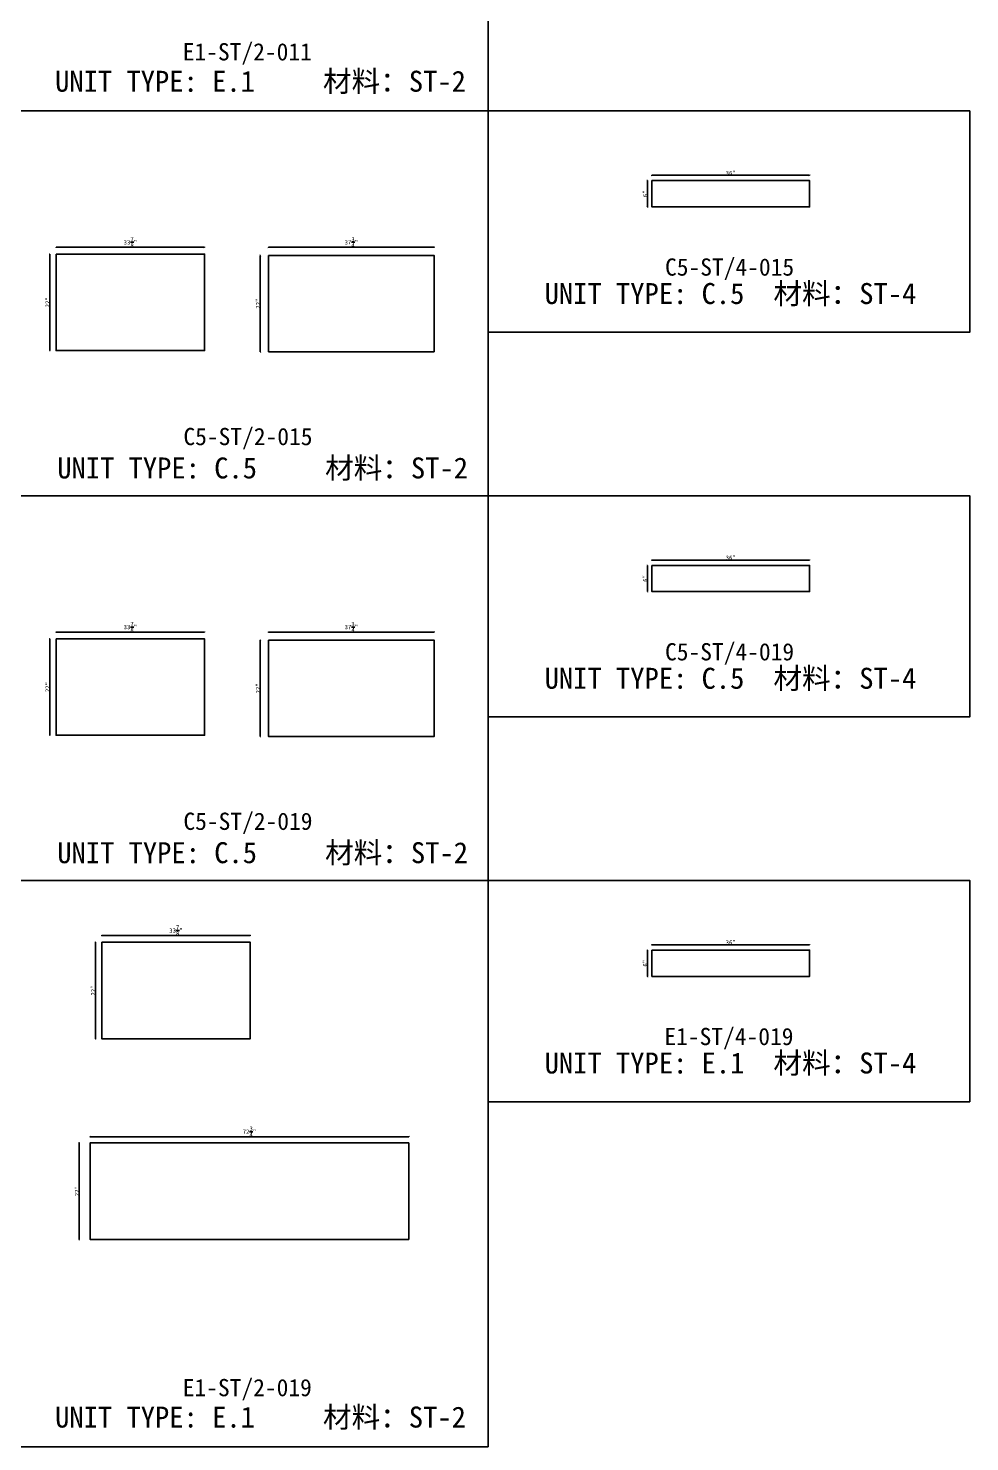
# Model space of a CAD drawing. Header units: millimetres. Extents: x -46966 to 138077, y -48408 to 2116.
# Drawn here: x 56740 to 62197, y -35453 to -27261 of the extents above; entities that cross this region are included whole.
import ezdxf
from ezdxf.enums import TextEntityAlignment as Align

# ---------------------------------------------------------------- set-up
doc = ezdxf.new("R2010")
doc.units = ezdxf.units.MM
doc.layers.add('PART_NUMBER', color=3, linetype='Continuous')
doc.styles.add('样式 1', font='')
doc.styles.get('样式 1').set_extended_font_data('NSimSun')
doc.dimstyles.new('副本 ISO-25', dxfattribs={"dimtxt": 25, "dimasz": 10, "dimexe": 1.5, "dimexo": 0.5, "dimtad": 1, "dimlfac": 0.03937, "dimlunit": 5, "dimtxsty": '样式 1', "dimblk": 'ARCHTICK', "dimcen": 2.5, "dimclrd": 256, "dimclrt": 1, "dimazin": 3, "dimtfac": 1, "dimtmove": 0, "dimatfit": 3, "dimfxlon": 1})

# ---------------------------------------------------------------- blocks, each defined once
blk = doc.blocks.new('_ArchTick')
at = {"color": 0, "linetype": 'ByBlock', "const_width": 0.15}
blk.add_lwpolyline([(-0.5, -0.5), (0.5, 0.5)], dxfattribs=at)
blk = doc.blocks.new('*D1288')
at = {"color": 0, "lineweight": -2, "transparency": 16777216}
for p, q in [((56901.6, -28531.9), (56901.6, -28529.4)), ((57762, -28531.9), (57762, -28529.4))]:
    blk.add_line(p, q, dxfattribs=at)
at = {"lineweight": -2, "transparency": 16777216}
blk.add_line((56901.6, -28530.9), (57762, -28530.9), dxfattribs=at)
at = {"layer": 'Defpoints', "color": 0, "transparency": 16777216}
for p in [(56901.6, -28570.3), (57762, -28530.9), (57762, -28570.3)]:
    blk.add_point(p, dxfattribs=at)
at = {"lineweight": -2, "transparency": 16777216, "xscale": 10, "yscale": 10, "zscale": 10, "rotation": 180}
blk.add_blockref('_ArchTick', (56901.6, -28530.9), dxfattribs=at)
at = {"lineweight": -2, "transparency": 16777216, "xscale": 10, "yscale": 10, "zscale": 10}
blk.add_blockref('_ArchTick', (57762, -28530.9), dxfattribs=at)
at = {"color": 1, "transparency": 16777216, "insert": (57331.8, -28501.8), "char_height": 25, "attachment_point": 5, "style": '样式 1'}
blk.add_mtext('\\A1;33{\\H1x;\\S7/8;}"', dxfattribs=at)
blk = doc.blocks.new('*D1289')
at = {"color": 0, "lineweight": -2, "transparency": 16777216}
for p, q in [((56865.9, -28570.3), (56863.4, -28570.3)), ((56865.9, -29129.1), (56863.4, -29129.1))]:
    blk.add_line(p, q, dxfattribs=at)
at = {"lineweight": -2, "transparency": 16777216}
blk.add_line((56864.9, -28570.3), (56864.9, -29129.1), dxfattribs=at)
at = {"layer": 'Defpoints', "color": 0, "transparency": 16777216}
for p in [(56901.6, -28570.3), (56864.9, -29129.1), (56901.6, -29129.1)]:
    blk.add_point(p, dxfattribs=at)
at = {"lineweight": -2, "transparency": 16777216, "xscale": 10, "yscale": 10, "zscale": 10}
for p, rotation in [((56864.9, -28570.3), 90), ((56864.9, -29129.1), 270)]:
    blk.add_blockref('_ArchTick', p, dxfattribs=dict(at, rotation=rotation))
at = {"color": 1, "transparency": 16777216, "insert": (56851.8, -28849.7), "char_height": 25, "attachment_point": 5, "rotation": 90, "style": '样式 1'}
blk.add_mtext('\\A1;22"', dxfattribs=at)
blk = doc.blocks.new('*D1290')
at = {"color": 0, "lineweight": -2, "transparency": 16777216}
for p, q in [((58133.4, -28531.9), (58133.4, -28529.4)), ((59092.2, -28531.9), (59092.2, -28529.4))]:
    blk.add_line(p, q, dxfattribs=at)
at = {"lineweight": -2, "transparency": 16777216}
blk.add_line((58133.4, -28530.9), (59092.2, -28530.9), dxfattribs=at)
at = {"layer": 'Defpoints', "color": 0, "transparency": 16777216}
for p in [(58133.4, -28577.7), (59092.2, -28530.9), (59092.2, -28577.7)]:
    blk.add_point(p, dxfattribs=at)
at = {"lineweight": -2, "transparency": 16777216, "xscale": 10, "yscale": 10, "zscale": 10, "rotation": 180}
blk.add_blockref('_ArchTick', (58133.4, -28530.9), dxfattribs=at)
at = {"lineweight": -2, "transparency": 16777216, "xscale": 10, "yscale": 10, "zscale": 10}
blk.add_blockref('_ArchTick', (59092.2, -28530.9), dxfattribs=at)
at = {"color": 1, "transparency": 16777216, "insert": (58612.8, -28501.8), "char_height": 25, "attachment_point": 5, "style": '样式 1'}
blk.add_mtext('\\A1;37{\\H1x;\\S3/4;}"', dxfattribs=at)
blk = doc.blocks.new('*D1291')
at = {"color": 0, "lineweight": -2, "transparency": 16777216}
for p, q in [((58086.2, -28577.7), (58083.7, -28577.7)), ((58086.2, -29136.5), (58083.7, -29136.5))]:
    blk.add_line(p, q, dxfattribs=at)
at = {"lineweight": -2, "transparency": 16777216}
blk.add_line((58085.2, -29136.5), (58085.2, -28577.7), dxfattribs=at)
at = {"layer": 'Defpoints', "color": 0, "transparency": 16777216}
for p in [(58085.2, -28577.7), (58133.4, -28577.7), (58133.4, -29136.5)]:
    blk.add_point(p, dxfattribs=at)
at = {"lineweight": -2, "transparency": 16777216, "xscale": 10, "yscale": 10, "zscale": 10}
for p, rotation in [((58085.2, -28577.7), 90), ((58085.2, -29136.5), 270)]:
    blk.add_blockref('_ArchTick', p, dxfattribs=dict(at, rotation=rotation))
at = {"color": 1, "transparency": 16777216, "insert": (58072.1, -28857.1), "char_height": 25, "attachment_point": 5, "rotation": 90, "style": '样式 1'}
blk.add_mtext('\\A1;22"', dxfattribs=at)
blk = doc.blocks.new('*D1292')
at = {"color": 0, "lineweight": -2, "transparency": 16777216}
for p, q in [((60354.8, -28114.5), (60354.8, -28112)), ((61269.2, -28114.5), (61269.2, -28112))]:
    blk.add_line(p, q, dxfattribs=at)
at = {"lineweight": -2, "transparency": 16777216}
blk.add_line((60354.8, -28113.5), (61269.2, -28113.5), dxfattribs=at)
at = {"layer": 'Defpoints', "color": 0, "transparency": 16777216}
for p in [(60354.8, -28144.4), (61269.2, -28113.5), (61269.2, -28144.4)]:
    blk.add_point(p, dxfattribs=at)
at = {"lineweight": -2, "transparency": 16777216, "xscale": 10, "yscale": 10, "zscale": 10, "rotation": 180}
blk.add_blockref('_ArchTick', (60354.8, -28113.5), dxfattribs=at)
at = {"lineweight": -2, "transparency": 16777216, "xscale": 10, "yscale": 10, "zscale": 10}
blk.add_blockref('_ArchTick', (61269.2, -28113.5), dxfattribs=at)
at = {"color": 1, "transparency": 16777216, "insert": (60812, -28100.4), "char_height": 25, "attachment_point": 5, "style": '样式 1'}
blk.add_mtext('\\A1;36"', dxfattribs=at)
blk = doc.blocks.new('*D1293')
at = {"color": 0, "lineweight": -2, "transparency": 16777216}
for p, q in [((60330, -28144.4), (60327.5, -28144.4)), ((60330, -28296.8), (60327.5, -28296.8))]:
    blk.add_line(p, q, dxfattribs=at)
at = {"lineweight": -2, "transparency": 16777216}
blk.add_line((60329, -28296.8), (60329, -28144.4), dxfattribs=at)
at = {"layer": 'Defpoints', "color": 0, "transparency": 16777216}
for p in [(60329, -28144.4), (60354.8, -28144.4), (60354.8, -28296.8)]:
    blk.add_point(p, dxfattribs=at)
at = {"lineweight": -2, "transparency": 16777216, "xscale": 10, "yscale": 10, "zscale": 10}
for p, rotation in [((60329, -28144.4), 90), ((60329, -28296.8), 270)]:
    blk.add_blockref('_ArchTick', p, dxfattribs=dict(at, rotation=rotation))
at = {"color": 1, "transparency": 16777216, "insert": (60315.9, -28220.6), "char_height": 25, "attachment_point": 5, "rotation": 90, "style": '样式 1'}
blk.add_mtext('\\A1;6"', dxfattribs=at)
blk = doc.blocks.new('*D1216')
at = {"color": 0, "lineweight": -2, "transparency": 16777216}
for p, q in [((56901.6, -30761.5), (56901.6, -30759)), ((57762, -30761.5), (57762, -30759))]:
    blk.add_line(p, q, dxfattribs=at)
at = {"lineweight": -2, "transparency": 16777216}
blk.add_line((56901.6, -30760.5), (57762, -30760.5), dxfattribs=at)
at = {"layer": 'Defpoints', "color": 0, "transparency": 16777216}
for p in [(57762, -30760.5), (56901.6, -30799.9), (57762, -30799.9)]:
    blk.add_point(p, dxfattribs=at)
at = {"lineweight": -2, "transparency": 16777216, "xscale": 10, "yscale": 10, "zscale": 10, "rotation": 180}
blk.add_blockref('_ArchTick', (56901.6, -30760.5), dxfattribs=at)
at = {"lineweight": -2, "transparency": 16777216, "xscale": 10, "yscale": 10, "zscale": 10}
blk.add_blockref('_ArchTick', (57762, -30760.5), dxfattribs=at)
at = {"color": 1, "transparency": 16777216, "insert": (57331.8, -30731.4), "char_height": 25, "attachment_point": 5, "style": '样式 1'}
blk.add_mtext('\\A1;33{\\H1x;\\S7/8;}"', dxfattribs=at)
blk = doc.blocks.new('*D1217')
at = {"color": 0, "lineweight": -2, "transparency": 16777216}
for p, q in [((56865.9, -30799.9), (56863.4, -30799.9)), ((56865.9, -31358.7), (56863.4, -31358.7))]:
    blk.add_line(p, q, dxfattribs=at)
at = {"lineweight": -2, "transparency": 16777216}
blk.add_line((56864.9, -30799.9), (56864.9, -31358.7), dxfattribs=at)
at = {"layer": 'Defpoints', "color": 0, "transparency": 16777216}
for p in [(56901.6, -30799.9), (56864.9, -31358.7), (56901.6, -31358.7)]:
    blk.add_point(p, dxfattribs=at)
at = {"lineweight": -2, "transparency": 16777216, "xscale": 10, "yscale": 10, "zscale": 10}
for p, rotation in [((56864.9, -30799.9), 90), ((56864.9, -31358.7), 270)]:
    blk.add_blockref('_ArchTick', p, dxfattribs=dict(at, rotation=rotation))
at = {"color": 1, "transparency": 16777216, "insert": (56851.8, -31079.3), "char_height": 25, "attachment_point": 5, "rotation": 90, "style": '样式 1'}
blk.add_mtext('\\A1;22"', dxfattribs=at)
blk = doc.blocks.new('*D1218')
at = {"color": 0, "lineweight": -2, "transparency": 16777216}
for p, q in [((58133.4, -30761.5), (58133.4, -30759)), ((59092.2, -30761.5), (59092.2, -30759))]:
    blk.add_line(p, q, dxfattribs=at)
at = {"lineweight": -2, "transparency": 16777216}
blk.add_line((58133.4, -30760.5), (59092.2, -30760.5), dxfattribs=at)
at = {"layer": 'Defpoints', "color": 0, "transparency": 16777216}
for p in [(59092.2, -30760.5), (58133.4, -30807.3), (59092.2, -30807.3)]:
    blk.add_point(p, dxfattribs=at)
at = {"lineweight": -2, "transparency": 16777216, "xscale": 10, "yscale": 10, "zscale": 10, "rotation": 180}
blk.add_blockref('_ArchTick', (58133.4, -30760.5), dxfattribs=at)
at = {"lineweight": -2, "transparency": 16777216, "xscale": 10, "yscale": 10, "zscale": 10}
blk.add_blockref('_ArchTick', (59092.2, -30760.5), dxfattribs=at)
at = {"color": 1, "transparency": 16777216, "insert": (58612.8, -30731.4), "char_height": 25, "attachment_point": 5, "style": '样式 1'}
blk.add_mtext('\\A1;37{\\H1x;\\S3/4;}"', dxfattribs=at)
blk = doc.blocks.new('*D1219')
at = {"color": 0, "lineweight": -2, "transparency": 16777216}
for p, q in [((58086.2, -30807.3), (58083.7, -30807.3)), ((58086.2, -31366.1), (58083.7, -31366.1))]:
    blk.add_line(p, q, dxfattribs=at)
at = {"lineweight": -2, "transparency": 16777216}
blk.add_line((58085.2, -31366.1), (58085.2, -30807.3), dxfattribs=at)
at = {"layer": 'Defpoints', "color": 0, "transparency": 16777216}
for p in [(58085.2, -30807.3), (58133.4, -30807.3), (58133.4, -31366.1)]:
    blk.add_point(p, dxfattribs=at)
at = {"lineweight": -2, "transparency": 16777216, "xscale": 10, "yscale": 10, "zscale": 10}
for p, rotation in [((58085.2, -30807.3), 90), ((58085.2, -31366.1), 270)]:
    blk.add_blockref('_ArchTick', p, dxfattribs=dict(at, rotation=rotation))
at = {"color": 1, "transparency": 16777216, "insert": (58072.1, -31086.7), "char_height": 25, "attachment_point": 5, "rotation": 90, "style": '样式 1'}
blk.add_mtext('\\A1;22"', dxfattribs=at)
blk = doc.blocks.new('*D1304')
at = {"color": 0, "lineweight": -2, "transparency": 16777216}
for p, q in [((60354.8, -30344.1), (60354.8, -30341.6)), ((61269.2, -30344.1), (61269.2, -30341.6))]:
    blk.add_line(p, q, dxfattribs=at)
at = {"lineweight": -2, "transparency": 16777216}
blk.add_line((60354.8, -30343.1), (61269.2, -30343.1), dxfattribs=at)
at = {"layer": 'Defpoints', "color": 0, "transparency": 16777216}
for p in [(60354.8, -30373.9), (61269.2, -30343.1), (61269.2, -30373.9)]:
    blk.add_point(p, dxfattribs=at)
at = {"lineweight": -2, "transparency": 16777216, "xscale": 10, "yscale": 10, "zscale": 10, "rotation": 180}
blk.add_blockref('_ArchTick', (60354.8, -30343.1), dxfattribs=at)
at = {"lineweight": -2, "transparency": 16777216, "xscale": 10, "yscale": 10, "zscale": 10}
blk.add_blockref('_ArchTick', (61269.2, -30343.1), dxfattribs=at)
at = {"color": 1, "transparency": 16777216, "insert": (60812, -30330), "char_height": 25, "attachment_point": 5, "style": '样式 1'}
blk.add_mtext('\\A1;36"', dxfattribs=at)
blk = doc.blocks.new('*D1305')
at = {"color": 0, "lineweight": -2, "transparency": 16777216}
for p, q in [((60330, -30373.9), (60327.5, -30373.9)), ((60330, -30526.3), (60327.5, -30526.3))]:
    blk.add_line(p, q, dxfattribs=at)
at = {"lineweight": -2, "transparency": 16777216}
blk.add_line((60329, -30526.3), (60329, -30373.9), dxfattribs=at)
at = {"layer": 'Defpoints', "color": 0, "transparency": 16777216}
for p in [(60329, -30373.9), (60354.8, -30373.9), (60354.8, -30526.3)]:
    blk.add_point(p, dxfattribs=at)
at = {"lineweight": -2, "transparency": 16777216, "xscale": 10, "yscale": 10, "zscale": 10}
for p, rotation in [((60329, -30373.9), 90), ((60329, -30526.3), 270)]:
    blk.add_blockref('_ArchTick', p, dxfattribs=dict(at, rotation=rotation))
at = {"color": 1, "transparency": 16777216, "insert": (60315.9, -30450.1), "char_height": 25, "attachment_point": 5, "rotation": 90, "style": '样式 1'}
blk.add_mtext('\\A1;6"', dxfattribs=at)
blk = doc.blocks.new('*D1314')
at = {"color": 0, "lineweight": -2, "transparency": 16777216}
for p, q in [((57165.9, -32520.1), (57165.9, -32517.6)), ((58026.4, -32520.1), (58026.4, -32517.6))]:
    blk.add_line(p, q, dxfattribs=at)
at = {"lineweight": -2, "transparency": 16777216}
blk.add_line((57165.9, -32519.1), (58026.4, -32519.1), dxfattribs=at)
at = {"layer": 'Defpoints', "color": 0, "transparency": 16777216}
for p in [(57165.9, -32558.5), (58026.4, -32519.1), (58026.4, -32558.5)]:
    blk.add_point(p, dxfattribs=at)
at = {"lineweight": -2, "transparency": 16777216, "xscale": 10, "yscale": 10, "zscale": 10, "rotation": 180}
blk.add_blockref('_ArchTick', (57165.9, -32519.1), dxfattribs=at)
at = {"lineweight": -2, "transparency": 16777216, "xscale": 10, "yscale": 10, "zscale": 10}
blk.add_blockref('_ArchTick', (58026.4, -32519.1), dxfattribs=at)
at = {"color": 1, "transparency": 16777216, "insert": (57596.2, -32490), "char_height": 25, "attachment_point": 5, "style": '样式 1'}
blk.add_mtext('\\A1;33{\\H1x;\\S7/8;}"', dxfattribs=at)
blk = doc.blocks.new('*D1315')
at = {"color": 0, "lineweight": -2, "transparency": 16777216}
for p, q in [((57130.3, -32558.5), (57127.8, -32558.5)), ((57130.3, -33117.3), (57127.8, -33117.3))]:
    blk.add_line(p, q, dxfattribs=at)
at = {"lineweight": -2, "transparency": 16777216}
blk.add_line((57129.3, -32558.5), (57129.3, -33117.3), dxfattribs=at)
at = {"layer": 'Defpoints', "color": 0, "transparency": 16777216}
for p in [(57165.9, -32558.5), (57129.3, -33117.3), (57165.9, -33117.3)]:
    blk.add_point(p, dxfattribs=at)
at = {"lineweight": -2, "transparency": 16777216, "xscale": 10, "yscale": 10, "zscale": 10}
for p, rotation in [((57129.3, -32558.5), 90), ((57129.3, -33117.3), 270)]:
    blk.add_blockref('_ArchTick', p, dxfattribs=dict(at, rotation=rotation))
at = {"color": 1, "transparency": 16777216, "insert": (57116.2, -32837.9), "char_height": 25, "attachment_point": 5, "rotation": 90, "style": '样式 1'}
blk.add_mtext('\\A1;22"', dxfattribs=at)
blk = doc.blocks.new('*D1370')
at = {"color": 0, "lineweight": -2, "transparency": 16777216}
for p, q in [((57098, -33685.9), (57098, -33683.4)), ((58945.9, -33685.9), (58945.9, -33683.4))]:
    blk.add_line(p, q, dxfattribs=at)
at = {"lineweight": -2, "transparency": 16777216}
blk.add_line((57098, -33684.9), (58945.9, -33684.9), dxfattribs=at)
at = {"layer": 'Defpoints', "color": 0, "transparency": 16777216}
for p in [(57098, -33721.4), (58945.9, -33684.9), (58945.9, -33721.4)]:
    blk.add_point(p, dxfattribs=at)
at = {"lineweight": -2, "transparency": 16777216, "xscale": 10, "yscale": 10, "zscale": 10, "rotation": 180}
blk.add_blockref('_ArchTick', (57098, -33684.9), dxfattribs=at)
at = {"lineweight": -2, "transparency": 16777216, "xscale": 10, "yscale": 10, "zscale": 10}
blk.add_blockref('_ArchTick', (58945.9, -33684.9), dxfattribs=at)
at = {"color": 1, "transparency": 16777216, "insert": (58022, -33655.8), "char_height": 25, "attachment_point": 5, "style": '样式 1'}
blk.add_mtext('\\A1;72{\\H1x;\\S3/4;}"', dxfattribs=at)
blk = doc.blocks.new('*D1371')
at = {"color": 0, "lineweight": -2, "transparency": 16777216}
for p, q in [((57036.4, -33721.4), (57033.9, -33721.4)), ((57036.4, -34280.2), (57033.9, -34280.2))]:
    blk.add_line(p, q, dxfattribs=at)
at = {"lineweight": -2, "transparency": 16777216}
blk.add_line((57035.4, -34280.2), (57035.4, -33721.4), dxfattribs=at)
at = {"layer": 'Defpoints', "color": 0, "transparency": 16777216}
for p in [(57035.4, -33721.4), (57098, -33721.4), (57098, -34280.2)]:
    blk.add_point(p, dxfattribs=at)
at = {"lineweight": -2, "transparency": 16777216, "xscale": 10, "yscale": 10, "zscale": 10}
for p, rotation in [((57035.4, -33721.4), 90), ((57035.4, -34280.2), 270)]:
    blk.add_blockref('_ArchTick', p, dxfattribs=dict(at, rotation=rotation))
at = {"color": 1, "transparency": 16777216, "insert": (57022.3, -34000.8), "char_height": 25, "attachment_point": 5, "rotation": 90, "style": '样式 1'}
blk.add_mtext('\\A1;22"', dxfattribs=at)
blk = doc.blocks.new('*D1372')
at = {"color": 0, "lineweight": -2, "transparency": 16777216}
for p, q in [((60354.8, -32573.7), (60354.8, -32571.2)), ((61269.2, -32573.7), (61269.2, -32571.2))]:
    blk.add_line(p, q, dxfattribs=at)
at = {"lineweight": -2, "transparency": 16777216}
blk.add_line((60354.8, -32572.7), (61269.2, -32572.7), dxfattribs=at)
at = {"layer": 'Defpoints', "color": 0, "transparency": 16777216}
for p in [(61269.2, -32572.7), (60354.8, -32603.5), (61269.2, -32603.5)]:
    blk.add_point(p, dxfattribs=at)
at = {"lineweight": -2, "transparency": 16777216, "xscale": 10, "yscale": 10, "zscale": 10, "rotation": 180}
blk.add_blockref('_ArchTick', (60354.8, -32572.7), dxfattribs=at)
at = {"lineweight": -2, "transparency": 16777216, "xscale": 10, "yscale": 10, "zscale": 10}
blk.add_blockref('_ArchTick', (61269.2, -32572.7), dxfattribs=at)
at = {"color": 1, "transparency": 16777216, "insert": (60812, -32559.6), "char_height": 25, "attachment_point": 5, "style": '样式 1'}
blk.add_mtext('\\A1;36"', dxfattribs=at)
blk = doc.blocks.new('*D1373')
at = {"color": 0, "lineweight": -2, "transparency": 16777216}
for p, q in [((60330, -32603.5), (60327.5, -32603.5)), ((60330, -32755.9), (60327.5, -32755.9))]:
    blk.add_line(p, q, dxfattribs=at)
at = {"lineweight": -2, "transparency": 16777216}
blk.add_line((60329, -32755.9), (60329, -32603.5), dxfattribs=at)
at = {"layer": 'Defpoints', "color": 0, "transparency": 16777216}
for p in [(60329, -32603.5), (60354.8, -32603.5), (60354.8, -32755.9)]:
    blk.add_point(p, dxfattribs=at)
at = {"lineweight": -2, "transparency": 16777216, "xscale": 10, "yscale": 10, "zscale": 10}
for p, rotation in [((60329, -32603.5), 90), ((60329, -32755.9), 270)]:
    blk.add_blockref('_ArchTick', p, dxfattribs=dict(at, rotation=rotation))
at = {"color": 1, "transparency": 16777216, "insert": (60315.9, -32679.7), "char_height": 25, "attachment_point": 5, "rotation": 90, "style": '样式 1'}
blk.add_mtext('\\A1;6"', dxfattribs=at)

msp = doc.modelspace()

# ---------------------------------------------------------------- linework, layer by layer
at = {"color": 1}
for points in [[(56613.629, -27740.643), (59405.503, -27740.643), (59405.503, -24458.587), (56613.629, -24458.587)], [(56613.629, -29970.21), (59405.503, -29970.21), (59405.503, -27740.643), (56613.629, -27740.643)], [(59405.503, -27740.643), (62197.377, -27740.643), (62197.377, -29023.041), (59405.503, -29023.041)], [(56613.629, -32199.777), (59405.503, -32199.777), (59405.503, -29970.21), (56613.629, -29970.21)], [(59405.503, -29970.21), (62197.377, -29970.21), (62197.377, -31252.608), (59405.503, -31252.608)], [(56613.629, -35481.834), (59405.503, -35481.834), (59405.503, -32199.777), (56613.629, -32199.777)], [(59405.503, -32199.777), (62197.377, -32199.777), (62197.377, -33482.175), (59405.503, -33482.175)]]:
    msp.add_lwpolyline(points, close=True, dxfattribs=at)
for points in [[(60354.822, -28144.379), (61269.222, -28144.379), (61269.222, -28296.779), (60354.822, -28296.779)], [(56901.566, -28570.32), (57761.991, -28570.32), (57761.991, -29129.12), (56901.566, -29129.12)], [(58133.353, -28577.75), (59092.203, -28577.75), (59092.203, -29136.55), (58133.353, -29136.55)], [(60354.822, -30373.947), (61269.222, -30373.947), (61269.222, -30526.347), (60354.822, -30526.347)], [(56901.566, -30799.887), (57761.991, -30799.887), (57761.991, -31358.687), (56901.566, -31358.687)], [(58133.353, -30807.317), (59092.203, -30807.317), (59092.203, -31366.117), (58133.353, -31366.117)], [(57165.946, -32558.485), (58026.371, -32558.485), (58026.371, -33117.285), (57165.946, -33117.285)], [(60354.822, -32603.514), (61269.222, -32603.514), (61269.222, -32755.914), (60354.822, -32755.914)], [(58945.899, -33721.381), (57098.049, -33721.381), (57098.049, -34280.181), (58945.899, -34280.181)]]:
    msp.add_lwpolyline(points, close=True)

# ---------------------------------------------------------------- texts
at = {"style": '样式 1'}
for s, p in [('UNIT TYPE: E.1', (56895.615, -27629.286)), ('材料：ST-2', (58448.34, -27629.286)), ('UNIT TYPE: C.5', (59733.131, -28859.536)), ('材料：ST-4', (61059.412, -28859.536)), ('材料：ST-2', (58460.681, -29870.342)), ('UNIT TYPE: C.5', (56907.956, -29870.342)), ('材料：ST-4', (61059.412, -31089.104)), ('UNIT TYPE: C.5', (59733.131, -31089.104)), ('UNIT TYPE: C.5', (56907.956, -32099.909)), ('材料：ST-2', (58460.681, -32099.909)), ('UNIT TYPE: E.1', (59733.131, -33318.671)), ('材料：ST-4', (61059.412, -33318.671)), ('UNIT TYPE: E.1', (56895.615, -35370.477)), ('材料：ST-2', (58448.34, -35370.477))]:
    msp.add_text(s, height=121.5865, dxfattribs=at).set_placement(p)
at = {"layer": 'PART_NUMBER', "color": 3, "style": '样式 1'}
for s, p in [('E1-ST/2-011', (58009.638, -27397.812)), ('C5-ST/4-015', (60805.367, -28645.21)), ('C5-ST/2-015', (58013.492, -29627.379)), ('C5-ST/4-019', (60805.367, -30874.777)), ('C5-ST/2-019', (58013.492, -31856.947)), ('E1-ST/4-019', (60801.513, -33104.344)), ('E1-ST/2-019', (58009.638, -35139.003))]:
    msp.add_text(s, height=100, dxfattribs=at).set_placement(p, align=Align.MIDDLE_CENTER)

# ---------------------------------------------------------------- dimensions: what is measured, and where the dimension line sits
for base, p1, p2, picture, middle in [((61269.222, -28113.544), (60354.822, -28144.379), (61269.222, -28144.379), '*D1292', (60812.022, -28100.419)), ((57761.991, -28530.893), (56901.566, -28570.32), (57761.991, -28570.32), '*D1288', (57331.779, -28501.8)), ((59092.203, -28530.893), (58133.353, -28577.75), (59092.203, -28577.75), '*D1290', (58612.778, -28501.8)), ((61269.222, -30343.111), (60354.822, -30373.947), (61269.222, -30373.947), '*D1304', (60812.022, -30329.986)), ((57761.991, -30760.46), (56901.566, -30799.887), (57761.991, -30799.887), '*D1216', (57331.779, -30731.367)), ((59092.203, -30760.46), (58133.353, -30807.317), (59092.203, -30807.317), '*D1218', (58612.778, -30731.367)), ((58026.371, -32519.058), (57165.946, -32558.485), (58026.371, -32558.485), '*D1314', (57596.159, -32489.964)), ((61269.222, -32572.678), (60354.822, -32603.514), (61269.222, -32603.514), '*D1372', (60812.022, -32559.553)), ((58945.899, -33684.921), (57098.049, -33721.381), (58945.899, -33721.381), '*D1370', (58021.974, -33655.827))]:
    dim = msp.add_linear_dim(base=base, p1=p1, p2=p2, dimstyle='副本 ISO-25')
    dim.commit()
    dim.dimension.update_dxf_attribs({"geometry": picture, "text_midpoint": middle})
for base, p1, p2, picture, middle in [((60328.987, -28144.379), (60354.822, -28296.779), (60354.822, -28144.379), '*D1293', (60315.862, -28220.579)), ((56864.92, -29129.12), (56901.566, -28570.32), (56901.566, -29129.12), '*D1289', (56851.795, -28849.72)), ((58085.245, -28577.75), (58133.353, -29136.55), (58133.353, -28577.75), '*D1291', (58072.12, -28857.15)), ((60328.987, -30373.947), (60354.822, -30526.347), (60354.822, -30373.947), '*D1305', (60315.862, -30450.147)), ((56864.92, -31358.687), (56901.566, -30799.887), (56901.566, -31358.687), '*D1217', (56851.795, -31079.287)), ((58085.245, -30807.317), (58133.353, -31366.117), (58133.353, -30807.317), '*D1219', (58072.12, -31086.717)), ((57129.3, -33117.285), (57165.946, -32558.485), (57165.946, -33117.285), '*D1315', (57116.175, -32837.885)), ((60328.987, -32603.514), (60354.822, -32755.914), (60354.822, -32603.514), '*D1373', (60315.862, -32679.714)), ((57035.378, -33721.381), (57098.049, -34280.181), (57098.049, -33721.381), '*D1371', (57022.253, -34000.781))]:
    dim = msp.add_linear_dim(base=base, p1=p1, p2=p2, angle=90, dimstyle='副本 ISO-25')
    dim.commit()
    dim.dimension.update_dxf_attribs({"geometry": picture, "text_midpoint": middle})

doc.saveas('drawing.dxf')
